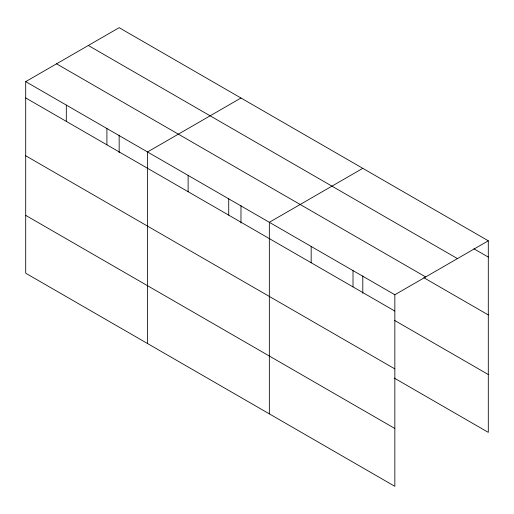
<?xml version="1.0" encoding="UTF-8"?>
<svg xmlns="http://www.w3.org/2000/svg" width="514" height="514" viewBox="0 0 514 514"><rect width="100%" height="100%" fill="white"/><g stroke="black" fill="none" stroke-linecap="round" stroke-linejoin="round"><path stroke-width="0.77" d="M394.842 368.898L394.842 294.753L25.7 81.636L25.7 273.204L394.842 486.321L394.842 368.898L25.7 155.774M394.341 378.118L488.3 432.364L488.3 240.796L119.158 27.679L25.7 81.636M240.976 98.007L147.518 151.964L147.518 343.532M362.794 168.335L269.336 222.292L269.336 413.86M394.842 294.753L488.3 240.796M473.895 248.782L488.3 257.096M88.318 45.483L457.46 258.606M56.54 63.826L425.682 276.95M423.832 277.714L488.3 314.934M25.7 97.936L394.842 311.06M394.341 320.28L488.3 374.526M25.7 215.366L394.842 428.483M362.794 275.845L362.794 293.327M353.009 270.602L353.009 286.902M311.169 246.45L311.169 262.75M240.976 205.516L240.976 222.999M228.73 198.854L228.73 215.154M188.124 175.409L188.124 191.709M119.158 135.188L119.158 152.664M106.912 128.519L106.912 144.82M66.306 105.081L66.306 121.381"/></g></svg>
